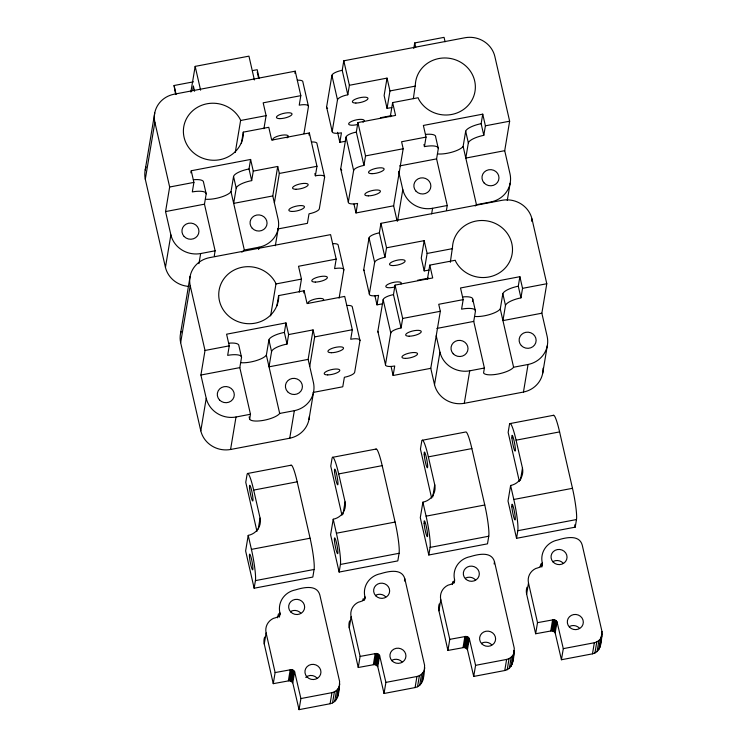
<?xml version="1.0" encoding="UTF-8"?>
<svg xmlns="http://www.w3.org/2000/svg" width="747" height="747" viewBox="0 0 747 747"><rect width="100%" height="100%" fill="white"/><g stroke="black" fill="none" stroke-linecap="round" stroke-linejoin="round"><path stroke-width="1.12" d="M145.198 169.999L154.741 112.956M188.72 286.39A25.286 23.951 9.5 0 1 165.442 267.37L145.301 179.252L154.853 122.209A25.286 23.951 9.5 0 1 173.976 94.243L295.233 71.18L300.826 95.663L299.23 105.168A10.019 2.997 -12.9 0 1 308.483 106.476L303.936 133.638M193.426 81.834L174.07 85.513L175.629 94.542M165.442 267.37L170.876 234.885L165.554 211.578L169.662 187.011L154.853 122.209M190.868 92.049L195.163 66.38L248.947 56.146L254.391 79.966M192.633 90.322L193.361 85.952L194.575 91.274M190.887 172.856L191.241 170.746L250.609 159.456L253.27 171.11L251.683 180.615A15.173 4.529 -12.9 0 0 236.22 188.16L233.671 203.38L272.786 195.938L277.716 166.46L253.27 171.11M191.241 170.746L193.903 182.399L192.315 191.914A15.724 4.697 -12.9 0 1 206.191 193.875L204.463 204.174L215.117 250.796L214.296 255.707A15.715 4.697 -12.9 0 0 215.211 256.576M180.55 333.451L190.093 276.409M309.351 416.452A25.286 23.951 9.5 0 1 289.733 438.228L230.571 449.489A25.286 23.951 9.5 0 1 200.794 430.823L180.653 342.705L190.205 285.662A25.286 23.951 9.5 0 1 209.328 257.696L330.585 234.633L336.178 259.116L334.591 268.621A10.019 2.997 -12.9 0 1 343.835 269.928L339.101 298.221M198.963 263.635L200.654 253.55A25.286 23.951 9.5 0 1 170.876 234.885M235.268 152.435L240.609 120.491L240.095 119.118A30.067 28.479 9.5 0 0 191.344 112.031A30.067 28.479 9.5 0 0 201.821 157.86A30.067 28.479 9.5 0 0 243.401 133.601L243.27 132.144L268.771 127.298L271.703 140.119L309.351 132.957L316.971 166.292L315.374 175.797A10.019 2.997 -12.9 0 1 324.628 177.114L319.324 208.805A10.019 2.997 -12.9 0 1 309.015 213.829L307.419 223.344L277.753 228.984M241.813 252.15A15.715 4.697 -12.9 0 0 244.325 250.002L231.01 191.718L233.55 176.507A15.173 4.529 -12.9 0 1 249.022 168.962L250.609 159.456M200.794 430.823L206.228 398.338L200.906 375.031L205.014 350.464L190.205 285.662M241.365 143.555L243.27 132.144M263.915 128.717L266.109 115.645L263.177 102.825L300.826 95.663M288.622 334.563L285.961 322.909L226.593 334.198L229.254 345.852L227.667 355.357A15.724 4.697 -12.9 0 1 241.542 357.327L239.815 367.627L250.469 414.249L249.647 419.16A15.715 4.697 -12.9 0 0 263.999 420.262A15.715 4.697 -12.9 0 0 279.677 413.446L294.346 410.663A25.286 23.951 9.5 0 0 313.469 382.697L308.137 359.391L313.068 329.913L288.622 334.563L287.035 344.068A15.173 4.529 -12.9 0 0 271.572 351.613L269.023 366.824L308.137 359.391M258.611 249.507L258.994 247.21A25.286 23.951 9.5 0 0 278.117 219.245L272.786 195.938M230.571 449.489L236.005 417.003A25.286 23.951 9.5 0 1 206.228 398.338M294.878 73.299L295.233 71.18M274.382 202.932L279.322 173.453L277.716 166.46M275.344 245.735L278.22 228.498M270.619 315.888L275.96 283.944L275.447 282.571A30.067 28.479 9.5 0 0 226.696 275.484A30.067 28.479 9.5 0 0 237.172 321.313A30.067 28.479 9.5 0 0 278.752 297.045L278.622 295.597L304.122 290.751L307.054 303.571L344.703 296.41L352.323 329.744L350.726 339.25A10.019 2.997 -12.9 0 1 359.979 340.557L354.676 372.258A10.019 2.997 -12.9 0 1 344.367 377.282L342.77 386.787L313.105 392.436M279.677 413.446L266.362 355.17L268.901 339.96A15.173 4.529 -12.9 0 1 284.374 332.415L285.961 322.909M276.904 305.868L278.622 295.597M308.997 135.067L309.351 132.957M256.968 531.36L245.763 482.301L247.033 474.7A25.286 2.941 79.2 0 1 253.681 490.088L260.077 518.063A15.678 14.856 9.5 0 1 248.219 535.394L245.623 550.922L254.148 588.225L312.825 577.067L314.095 569.457A25.286 2.941 79.2 0 0 310.098 538.223L297.203 481.806A25.286 2.941 79.2 0 0 290.77 465.614M345.553 141.239L339.848 142.322L341.435 132.817A10.019 2.997 -12.9 0 1 332.191 131.509L326.598 107.026L331.901 75.335A10.019 2.997 -12.9 0 1 342.21 70.311L343.797 60.796L465.064 37.733A25.286 23.951 9.5 0 1 494.831 56.398L509.641 121.201L504.711 150.679L510.042 173.986A25.286 23.951 9.5 0 1 490.919 201.951L476.455 204.706A15.715 4.697 -12.9 0 1 475.185 205.985M258.219 529.156L260.077 518.063M299.267 292.17L301.461 279.098L298.529 266.268L336.178 259.116M254.148 588.225L255.418 580.615A25.286 2.941 79.2 0 0 251.422 549.381L248.219 535.394M303.758 292.927L304.122 290.751M332.191 131.509L337.495 99.818L331.901 75.335M289.733 438.228L294.346 410.663M337.495 99.818A10.019 2.997 -12.9 0 1 347.803 94.785L349.391 85.279L343.797 60.796M504.711 150.679L465.801 158.075L468.341 142.864A15.724 4.697 -12.9 0 1 483.804 135.319L485.401 125.813L482.739 114.16L423.372 125.449L426.033 137.103L401.587 141.753L403.184 148.746L393.641 205.798L355.992 212.96L357.58 203.445A10.019 2.997 -12.9 0 1 348.326 202.138L340.716 168.803L346.02 137.112A10.019 2.997 -12.9 0 1 356.328 132.079L357.916 122.573L395.565 115.411L392.633 102.591L418.133 97.745L418.647 99.118A30.067 28.479 9.5 0 0 467.398 106.205A30.067 28.479 9.5 0 0 456.921 60.376A30.067 28.479 9.5 0 0 415.341 84.635L413.371 98.641M309.734 366.375L314.674 336.906L313.068 329.913M273.262 683.664L264.261 644.026L266.109 632.933A14.034 13.287 9.5 0 1 273.374 618.395C276.063 617.601 280.713 616.677 279.882 612.801A20.543 19.459 9.5 0 1 295.56 589.869C303.198 587.525 316.887 584.191 319.837 594.986L339.605 681.469C339.045 689.061 339.801 701.564 330.099 703.749L299.052 709.65L292.777 682.833L294.635 671.74L293.244 670.264L291.265 669.629L275.12 672.571L273.262 683.664L289.416 680.722L291.386 681.357L292.777 682.833M308.959 419.525L313.581 391.951M348.326 202.138L353.63 170.447L346.02 137.112M279.322 616.126L279.882 612.801M279.406 617.115L279.966 613.791M353.63 170.447A10.019 2.997 -12.9 0 1 363.948 165.414L365.535 155.908L357.916 122.573M349.391 85.279L387.039 78.118L384.126 95.551L387.058 108.371A19.497 5.827 -12.9 0 1 391.942 107.643M288.37 680.788L290.228 669.695M289.416 680.722L291.265 669.629M290.443 680.919L292.301 669.826M387.058 108.371L389.971 90.938L387.039 78.118M291.386 681.357L293.244 670.264M292.189 682.011L294.038 670.918M382.697 303.768L376.992 304.86L378.58 295.345A10.019 2.997 -12.9 0 1 369.335 294.038L363.742 269.564L369.046 237.873A10.019 2.997 -12.9 0 1 379.355 232.84L380.942 223.334L502.199 200.271A25.286 23.951 9.5 0 1 531.976 218.927L546.785 283.739L541.855 313.208L547.178 336.523A25.286 23.951 9.5 0 1 528.064 364.48L523.451 392.054L464.289 403.305A25.286 23.951 9.5 0 1 434.511 384.649L430.776 368.327L440.328 311.284L438.732 304.29L463.177 299.64L460.516 287.978L519.875 276.689L522.545 288.342L520.948 297.857A15.724 4.697 -12.9 0 0 505.486 305.402L502.936 320.612L541.855 313.208M390.27 116.756L392.633 102.591M299.052 709.65L300.901 698.557L294.635 671.74M369.335 294.038L374.639 262.346L369.046 237.873M341.958 515.197L330.753 466.137L332.023 458.537A25.286 2.941 79.2 0 1 338.68 473.925L345.067 501.891A15.678 14.856 9.5 0 1 333.218 519.23L330.613 534.759L339.138 572.062L397.815 560.894L399.085 553.294A25.286 2.941 79.2 0 0 395.088 522.06L382.193 465.642A25.286 2.941 79.2 0 0 375.76 449.451M413.791 48.508L414.725 42.934L444.063 37.35L445.072 41.795M374.639 262.346A10.019 2.997 -12.9 0 1 384.948 257.313L386.535 247.808L380.942 223.334M343.032 514.095L345.067 501.891M430.776 368.327L393.127 375.489L394.724 365.983A10.019 2.997 -12.9 0 1 385.471 364.676L377.851 331.341L383.155 299.64A10.019 2.997 -12.9 0 1 393.473 294.617L395.06 285.111L432.709 277.949L429.777 265.129L455.278 260.273L455.791 261.646A30.067 28.479 9.5 0 0 504.542 268.733A30.067 28.479 9.5 0 0 494.066 222.905A30.067 28.479 9.5 0 0 452.486 247.173L450.32 262.309M397.553 220.991L402.801 189.626L398.618 171.315M339.138 572.062L340.417 564.452A25.286 2.941 79.2 0 0 336.411 533.218L333.218 519.23M385.471 364.676L390.774 332.975L383.155 299.64M330.099 703.749L331.957 692.656C336.113 691.825 339.53 688.23 339.801 683.944M446.426 210.411L447.248 205.5L436.593 158.878L438.312 148.578A15.173 4.529 -12.9 0 0 424.445 146.617L426.033 137.103M332.546 702.927L334.395 691.834M334.675 701.545L336.533 690.452M336.355 699.678L338.214 688.585M337.467 697.455L339.325 686.362M358.252 667.501L349.251 627.853L351.109 616.761A14.034 13.287 9.5 0 1 358.373 602.222C361.062 601.428 365.703 600.513 364.872 596.629A20.543 19.459 9.5 0 1 380.55 573.705C388.188 571.362 401.877 568.028 404.827 578.813L424.595 665.306C424.1 672.982 424.81 685.447 415.089 687.576L384.042 693.487L377.777 666.669L379.625 655.577L378.234 654.101L376.264 653.466L360.11 656.408L358.252 667.501L374.406 664.559L376.376 665.185L377.777 666.669M390.774 332.975A10.019 2.997 -12.9 0 1 401.083 327.952L402.68 318.446L395.06 285.111M386.535 247.808L424.184 240.646L421.271 258.079L424.203 270.9A19.497 5.827 -12.9 0 1 429.086 270.171M364.312 599.962L364.872 596.629M364.583 599.841L364.956 597.628M431.645 213.894L432.578 208.292A25.286 23.951 9.5 0 1 402.801 189.626M424.203 270.9L427.116 253.466L424.184 240.646M427.405 279.285L429.777 265.129M373.36 664.625L375.218 653.532M374.406 664.559L376.264 653.466M375.433 664.746L377.291 653.662M476.455 204.706L463.131 146.421L465.68 131.211A15.724 4.697 -12.9 0 1 481.143 123.666L482.739 114.16M376.376 665.185L378.234 654.101M377.179 665.848L379.037 654.755M434.511 384.649L439.946 352.164L436.22 335.842M384.042 693.487L385.9 682.394L379.625 655.577M404.454 581.035L404.827 578.813M431.635 498.137L420.43 449.078L421.7 441.477A25.286 2.941 79.2 0 1 428.358 456.865L434.745 484.84A15.678 14.856 9.5 0 1 422.895 502.171L420.29 517.699L428.815 555.002L487.492 543.844L488.762 536.234A25.286 2.941 79.2 0 0 484.766 505L471.871 448.583A25.286 2.941 79.2 0 0 465.755 431.99L422.232 440.272M463.177 299.64L461.581 309.146A15.173 4.529 -12.9 0 1 475.456 311.107L473.738 321.406L484.392 368.028L483.57 372.949A15.715 4.697 -12.9 0 0 497.922 374.051A15.715 4.697 -12.9 0 0 513.6 367.235L528.064 364.48M432.709 497.035L434.745 484.84M428.815 555.002L430.095 547.392A25.286 2.941 79.2 0 0 426.089 516.158L422.895 502.171M472.431 301.629L472.795 299.454A15.173 4.529 -12.9 0 0 462.673 296.942M415.089 687.576L416.947 676.483C421.103 675.652 424.52 672.057 424.791 667.771M464.289 403.305L469.723 370.82A25.286 23.951 9.5 0 1 439.946 352.164M417.536 686.764L419.394 675.671M419.665 685.382L421.523 674.289M421.345 683.514L423.204 672.421M507.269 200.476L510.145 183.239M447.929 650.441L438.928 610.803L440.786 599.71A14.034 13.287 9.5 0 1 448.051 585.172C450.74 584.378 455.381 583.454 454.55 579.579A20.543 19.459 9.5 0 1 470.227 556.646C477.865 554.302 491.563 550.969 494.505 561.763L514.272 648.247C513.721 655.838 514.468 668.341 504.767 670.526L473.719 676.427L467.454 649.61L469.303 638.517L467.911 637.042L465.941 636.407L449.787 639.348L447.929 650.441L464.083 647.5L466.053 648.135L467.454 649.61M453.989 582.903L454.55 579.579M454.269 582.781L454.634 580.568M513.6 367.235L500.275 308.959L502.824 293.739A15.724 4.697 -12.9 0 1 518.287 286.194L519.875 276.689M531.593 221.215L531.976 218.927M463.037 647.565L464.895 636.472M464.083 647.5L465.941 636.407M465.11 647.696L466.968 636.603M466.053 648.135L467.911 637.042M466.856 648.788L468.714 637.695M473.719 676.427L475.578 665.334L469.303 638.517M494.131 563.976L494.505 561.763M519.361 481.451L508.147 432.401L509.426 424.791A25.286 2.941 79.2 0 1 516.074 440.179L522.47 468.154A15.678 14.856 9.5 0 1 510.612 485.485L508.016 501.022L516.541 538.316L575.209 527.158L576.488 519.548A25.286 2.941 79.2 0 0 572.482 488.314L559.596 431.906A25.286 2.941 79.2 0 0 553.163 415.705M520.426 480.358L522.47 468.154M542.677 373.341L547.29 345.777M516.541 538.316L517.811 530.706A25.286 2.941 79.2 0 0 513.805 499.472L510.612 485.485M504.767 670.526L506.625 659.433C510.78 658.593 514.197 655.007 514.468 650.721M507.213 669.704L509.071 658.611M509.342 668.322L511.2 657.229M511.023 666.455L512.881 655.362M513.525 652.682L513.899 650.46M512.143 664.232L513.992 653.139M535.655 633.755L526.644 594.117L528.502 583.024A14.034 13.287 9.5 0 1 535.767 568.486C538.456 567.692 543.106 566.768 542.266 562.893A20.543 19.459 9.5 0 1 557.944 539.96C565.582 537.616 579.28 534.282 582.23 545.077L601.989 631.56C601.438 639.152 602.185 651.655 592.483 653.84L561.436 659.741L555.17 632.924L557.029 621.831L555.637 620.355L553.658 619.721L537.513 622.662L535.655 633.755L551.8 630.813L553.779 631.448L555.17 632.924M541.715 566.217L542.266 562.893M541.799 567.076L542.359 563.882M550.763 630.879L552.621 619.786M551.8 630.813L553.658 619.721M552.836 631.01L554.685 619.917M553.779 631.448L555.637 620.355M554.573 632.102L556.431 621.009M561.436 659.741L563.294 648.648L557.029 621.831M592.483 653.84L594.341 642.747C598.496 641.916 601.923 638.321 602.194 634.035M594.929 653.018L596.788 641.925M597.068 651.636L598.926 640.543M598.749 649.769L600.607 638.676M600.877 638.218L601.251 635.996M601.624 633.773L601.989 631.56M599.86 647.546L601.718 636.463M422.466 681.292L422.802 677.221M252.635 70.573L257.192 69.704L259.218 78.575M389.971 90.938L415.472 86.092M240.609 120.491L266.109 115.645M380.41 117.737L391.605 115.608M485.401 125.813L509.641 121.201M169.662 187.011L193.903 182.399M365.535 155.908L403.184 148.746M279.322 173.453L316.971 166.292M399.71 165.89L436.593 158.878M165.554 211.578L204.463 204.174M432.578 208.292L447.248 205.5M200.654 253.55L215.117 250.796M244.325 250.002L258.994 247.21M427.116 253.466L452.607 248.62M275.96 283.944L301.461 279.098M417.554 280.265L428.741 278.136M522.545 288.342L546.785 283.739M205.014 350.464L229.254 345.852M402.68 318.446L440.328 311.284M314.674 336.906L352.323 329.744M436.855 328.428L473.738 321.406M200.906 375.031L239.815 367.627M469.723 370.82L484.392 368.028M236.005 417.003L250.469 414.249M247.565 473.495L291.078 465.213M332.555 457.323L376.077 449.05M509.958 423.586L553.471 415.304M253.681 490.088L297.203 481.806M338.68 473.925L382.193 465.642M428.358 456.865L471.871 448.583M516.074 440.179L559.596 431.906M251.422 549.381L310.098 538.223M336.411 533.218L395.088 522.06M426.089 516.158L484.766 505M513.805 499.472L572.482 488.314M255.418 580.615L314.095 569.457M340.417 564.452L399.085 553.294M430.095 547.392L488.762 536.234M517.811 530.706L576.488 519.548M300.901 698.557L331.957 692.656M385.9 682.394L416.947 676.483M475.578 665.334L506.625 659.433M563.294 648.648L594.341 642.747M574.695 524.889L575.209 527.158M481.143 123.666L483.804 135.319M518.287 286.194L520.948 297.857M465.68 131.211L468.341 142.864M502.824 293.739L505.486 305.402M414.725 42.934L415.743 47.369M438.312 148.578L435.65 136.925A15.173 4.529 -12.9 0 0 425.529 134.413M472.795 299.454L475.456 311.107M423.96 144.498L424.445 146.617M393.641 205.798L397.115 221.028M342.21 70.311L347.803 94.785M356.328 132.079L363.948 165.414M379.355 232.84L384.948 257.313M393.473 294.617L401.083 327.952M337.56 132.312L339.848 142.322M353.957 204.071L355.992 212.96M374.957 295.952L376.992 304.86M391.101 366.6L393.127 375.489M308.483 106.476L302.89 82.002A10.019 2.997 -12.9 0 0 297.343 80.218M324.628 177.114L317.008 143.779A10.019 2.997 -12.9 0 0 311.462 141.995M343.835 269.928L338.242 245.455A10.019 2.997 -12.9 0 0 332.695 243.671M359.979 340.557L352.36 307.222A10.019 2.997 -12.9 0 0 346.813 305.448M314.87 173.575L315.374 175.797M257.229 72.076L258.499 77.623M249.022 168.962L251.683 180.615M284.374 332.415L287.035 344.068M233.55 176.507L236.22 188.16M268.901 339.96L271.572 351.613M195.163 66.38L200.607 90.191M206.191 193.875L203.529 182.221A15.724 4.697 -12.9 0 0 193.352 179.747M241.542 357.327L238.881 345.674A15.724 4.697 -12.9 0 0 228.703 343.2M174.07 85.513L176.096 94.383M249.134 416.919L249.647 419.16M528.502 583.024L537.513 622.662M440.786 599.71L449.787 639.348M351.109 616.761L360.11 656.408M266.109 632.933L275.12 672.571M600.205 643.475L600.336 645.128M512.479 660.161L512.61 661.805M264.261 644.026A14.034 13.287 9.5 0 1 264.597 637.144M277.651 617.806A20.543 19.459 9.5 0 1 278.528 613.819M305.691 677.324A8.021 7.591 9.5 0 1 316.999 678.015M291.125 611.205A8.021 7.591 9.5 0 1 300.714 613.007M349.251 627.853A14.034 13.287 9.5 0 1 349.587 620.981M362.781 600.625A20.543 19.459 9.5 0 1 363.219 598.627M392.399 660.049A8.021 7.591 9.5 0 1 401.998 661.851M376.115 595.042A8.021 7.591 9.5 0 1 385.713 596.844M438.928 610.803A14.034 13.287 9.5 0 1 439.264 603.921M452.327 584.584A20.543 19.459 9.5 0 1 452.897 581.568M482.076 642.99A8.021 7.591 9.5 0 1 491.675 644.792M465.792 577.982A8.021 7.591 9.5 0 1 475.391 579.784M145.301 179.252A25.286 23.951 9.5 0 1 145.992 167.011M231.01 191.718A15.715 4.697 -12.9 0 1 205.836 199.262M272.842 139.969A8.021 2.4 -12.9 0 1 281.946 135.17A8.021 2.4 -12.9 0 1 287.072 137.859M180.653 342.705A25.286 23.951 9.5 0 1 181.035 331.444M266.362 355.17A15.715 4.697 -12.9 0 1 241.188 362.715M308.194 303.422A8.021 2.4 -12.9 0 1 316.28 298.8A8.021 2.4 -12.9 0 1 323.302 300.546M463.131 146.421A15.715 4.697 -12.9 0 1 437.966 153.966M341.762 170.139A10.019 2.997 -12.9 0 1 341.258 169.877M340.912 169.56A10.019 2.997 -12.9 0 1 340.716 168.803M327.644 108.362A10.019 2.997 -12.9 0 1 326.598 107.026M358.065 124.357A8.021 2.4 -12.9 0 1 348.634 123.778A8.021 2.4 -12.9 0 1 358.887 119.455A8.021 2.4 -12.9 0 1 363.014 122.265M526.644 594.117A14.034 13.287 9.5 0 1 526.99 587.235M540.174 566.88A20.543 19.459 9.5 0 1 540.912 563.91M569.802 626.313A8.021 7.591 9.5 0 1 579.392 628.115M553.518 561.296A8.021 7.591 9.5 0 1 563.107 563.098M543.088 368.206A25.286 23.951 9.5 0 1 523.451 392.054M364.284 270.629A10.019 2.997 -12.9 0 1 363.742 269.564M500.275 308.959A15.715 4.697 -12.9 0 1 475.111 316.495M378.393 332.406A10.019 2.997 -12.9 0 1 377.851 331.341M395.21 286.885A8.021 2.4 -12.9 0 1 385.769 286.521A8.021 2.4 -12.9 0 1 394.705 282.161A8.021 2.4 -12.9 0 1 401.046 284.037M307.017 676.959A8.021 7.591 9.5 0 0 320.566 674.382A8.021 7.591 9.5 0 0 311.228 664.485A8.021 7.591 9.5 0 0 307.017 676.959M290.732 611.952A8.021 7.591 9.5 0 0 304.281 609.375A8.021 7.591 9.5 0 0 294.944 599.477A8.021 7.591 9.5 0 0 290.732 611.952M392.007 660.796A8.021 7.591 9.5 0 0 405.556 658.219A8.021 7.591 9.5 0 0 396.218 648.321A8.021 7.591 9.5 0 0 392.007 660.796M375.722 595.789A8.021 7.591 9.5 0 0 389.271 593.211A8.021 7.591 9.5 0 0 379.934 583.304A8.021 7.591 9.5 0 0 375.722 595.789M481.684 643.737A8.021 7.591 9.5 0 0 495.233 641.159A8.021 7.591 9.5 0 0 485.895 631.262A8.021 7.591 9.5 0 0 481.684 643.737M465.4 578.729A8.021 7.591 9.5 0 0 478.948 576.152A8.021 7.591 9.5 0 0 469.62 566.254A8.021 7.591 9.5 0 0 465.4 578.729M184.145 236.5A8.516 8.068 9.5 0 0 198.543 233.764A8.516 8.068 9.5 0 0 188.627 223.241A8.516 8.068 9.5 0 0 184.145 236.5M252.262 228.302A8.516 8.068 9.5 0 0 266.66 225.557A8.516 8.068 9.5 0 0 256.744 215.043A8.516 8.068 9.5 0 0 252.262 228.302M279.938 118.633A8.021 2.4 -12.9 0 0 292.04 114.207A8.021 2.4 -12.9 0 0 280.676 114.244A8.021 2.4 -12.9 0 0 279.938 118.633M296.083 189.271A8.021 2.4 -12.9 0 0 308.184 184.845A8.021 2.4 -12.9 0 0 296.811 184.873A8.021 2.4 -12.9 0 0 296.083 189.271M292.366 211.457A8.021 2.4 -12.9 0 0 304.468 207.022A8.021 2.4 -12.9 0 0 293.104 207.059A8.021 2.4 -12.9 0 0 292.366 211.457M511.863 506.868A8.021 0.934 79.2 0 0 514.814 519.791A8.021 0.934 79.2 0 0 513.973 509.529A8.021 0.934 79.2 0 0 511.863 506.868M511.938 438.013A8.021 0.934 79.2 0 0 514.898 450.936A8.021 0.934 79.2 0 0 514.057 440.674A8.021 0.934 79.2 0 0 511.938 438.013M219.497 399.953A8.516 8.068 9.5 0 0 233.895 397.208A8.516 8.068 9.5 0 0 223.979 386.694A8.516 8.068 9.5 0 0 219.497 399.953M287.614 391.745A8.516 8.068 9.5 0 0 302.012 389.01A8.516 8.068 9.5 0 0 292.096 378.496A8.516 8.068 9.5 0 0 287.614 391.745M315.29 282.086A8.021 2.4 -12.9 0 0 327.391 277.66A8.021 2.4 -12.9 0 0 316.028 277.697A8.021 2.4 -12.9 0 0 315.29 282.086M331.435 352.715A8.021 2.4 -12.9 0 0 343.536 348.289A8.021 2.4 -12.9 0 0 332.163 348.326A8.021 2.4 -12.9 0 0 331.435 352.715M327.718 374.901A8.021 2.4 -12.9 0 0 339.82 370.475A8.021 2.4 -12.9 0 0 328.456 370.512A8.021 2.4 -12.9 0 0 327.718 374.901M484.187 183.043A8.516 8.068 9.5 0 0 498.585 180.298A8.516 8.068 9.5 0 0 488.669 169.784A8.516 8.068 9.5 0 0 484.187 183.043M416.07 191.241A8.516 8.068 9.5 0 0 430.468 188.505A8.516 8.068 9.5 0 0 420.552 177.982A8.516 8.068 9.5 0 0 416.07 191.241M355.889 103.039A8.021 2.4 -12.9 0 0 367.991 98.613A8.021 2.4 -12.9 0 0 356.618 98.651A8.021 2.4 -12.9 0 0 355.889 103.039M372.025 173.677A8.021 2.4 -12.9 0 0 384.135 169.252A8.021 2.4 -12.9 0 0 372.762 169.289A8.021 2.4 -12.9 0 0 372.025 173.677M368.318 195.863A8.021 2.4 -12.9 0 0 380.419 191.437A8.021 2.4 -12.9 0 0 369.055 191.475A8.021 2.4 -12.9 0 0 368.318 195.863M334.46 540.613A8.021 0.934 79.2 0 0 337.42 553.527A8.021 0.934 79.2 0 0 336.58 543.265A8.021 0.934 79.2 0 0 334.46 540.613M334.544 471.759A8.021 0.934 79.2 0 0 337.495 484.672A8.021 0.934 79.2 0 0 336.654 474.41A8.021 0.934 79.2 0 0 334.544 471.759M569.401 627.06A8.021 7.591 9.5 0 0 582.949 624.473A8.021 7.591 9.5 0 0 573.621 614.576A8.021 7.591 9.5 0 0 569.401 627.06M553.116 562.043A8.021 7.591 9.5 0 0 566.665 559.466A8.021 7.591 9.5 0 0 557.337 549.568A8.021 7.591 9.5 0 0 553.116 562.043M249.47 556.776A8.021 0.934 79.2 0 0 252.421 569.7A8.021 0.934 79.2 0 0 251.58 559.428A8.021 0.934 79.2 0 0 249.47 556.776M249.554 487.922A8.021 0.934 79.2 0 0 252.505 500.845A8.021 0.934 79.2 0 0 251.664 490.583A8.021 0.934 79.2 0 0 249.554 487.922M521.331 345.572A8.516 8.068 9.5 0 0 535.73 342.836A8.516 8.068 9.5 0 0 525.813 332.312A8.516 8.068 9.5 0 0 521.331 345.572M453.214 353.77A8.516 8.068 9.5 0 0 467.613 351.034A8.516 8.068 9.5 0 0 457.696 340.511A8.516 8.068 9.5 0 0 453.214 353.77M393.034 265.577A8.021 2.4 -12.9 0 0 405.135 261.151A8.021 2.4 -12.9 0 0 393.762 261.189A8.021 2.4 -12.9 0 0 393.034 265.577M409.169 336.206A8.021 2.4 -12.9 0 0 421.271 331.78A8.021 2.4 -12.9 0 0 409.907 331.817A8.021 2.4 -12.9 0 0 409.169 336.206M405.462 358.392A8.021 2.4 -12.9 0 0 417.564 353.966A8.021 2.4 -12.9 0 0 406.191 354.003A8.021 2.4 -12.9 0 0 405.462 358.392M424.137 523.554A8.021 0.934 79.2 0 0 427.097 536.477A8.021 0.934 79.2 0 0 426.257 526.205A8.021 0.934 79.2 0 0 424.137 523.554M424.221 454.699A8.021 0.934 79.2 0 0 427.172 467.622A8.021 0.934 79.2 0 0 426.332 457.36A8.021 0.934 79.2 0 0 424.221 454.699"/></g></svg>
